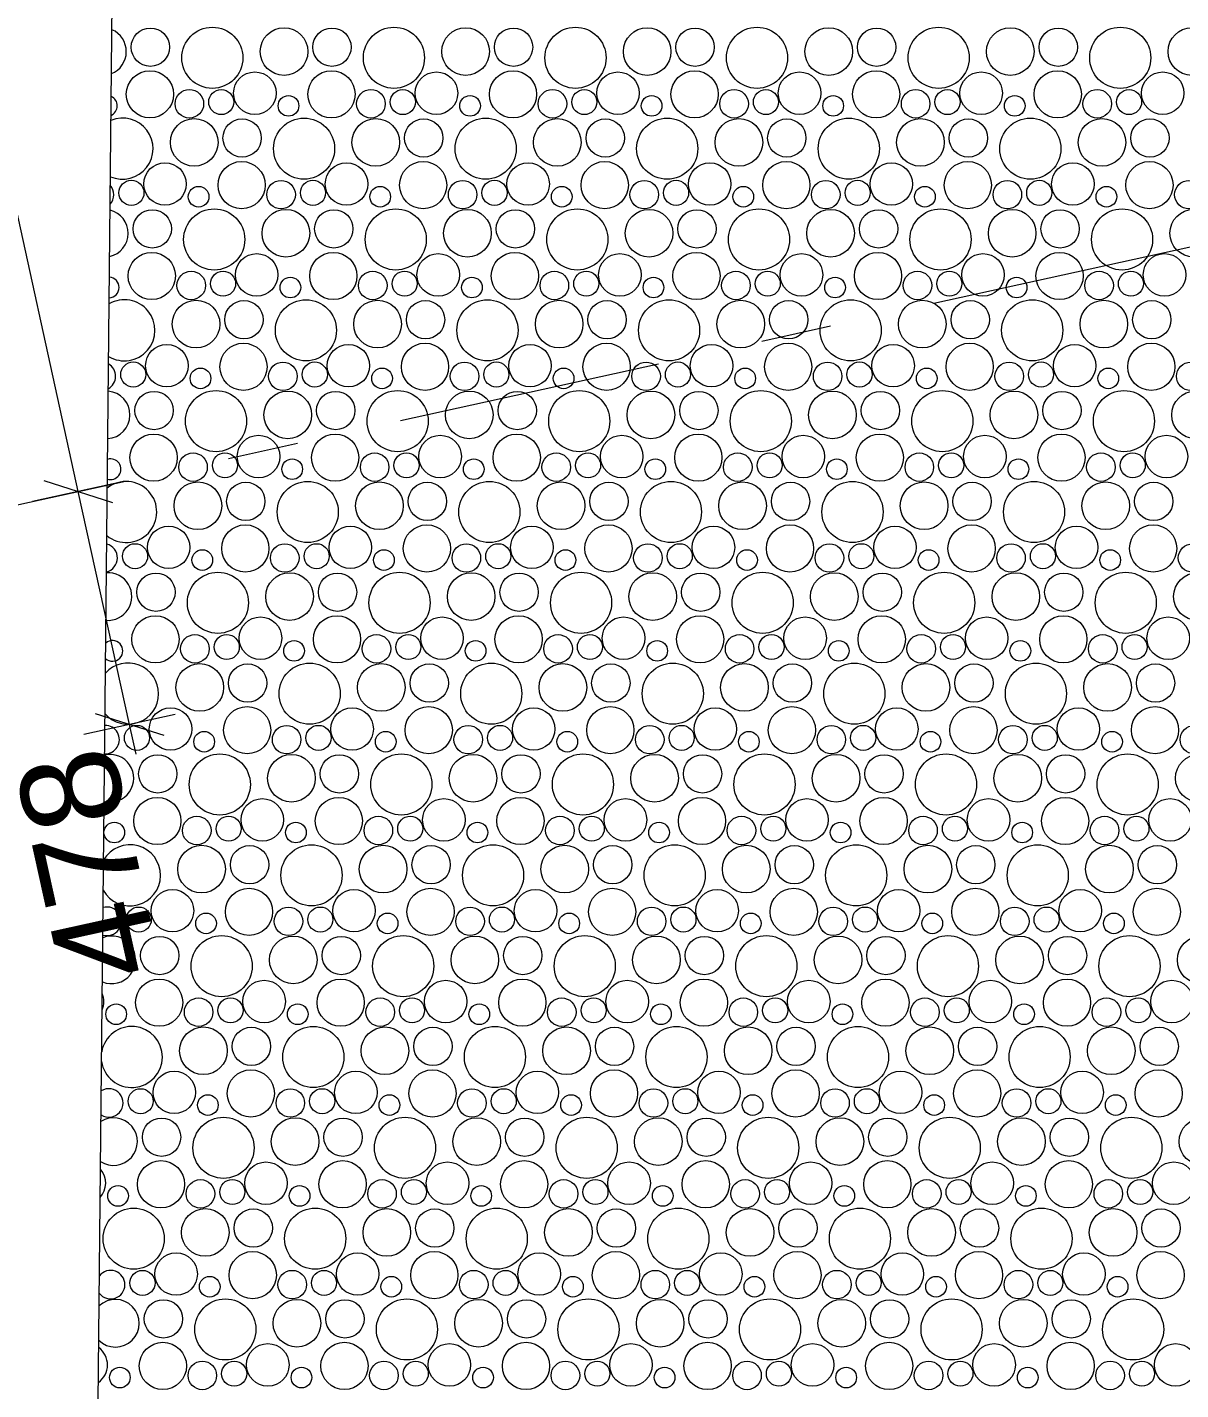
# Model space of a CAD drawing. Header units: millimetres. Extents: x 755110 to 820807, y -116979 to -66610.
# Drawn here: x 767448 to 769759, y -113748 to -111018 of the extents above; entities that cross this region are included whole.
import ezdxf

# ---------------------------------------------------------------- set-up
doc = ezdxf.new("R2010")
doc.units = ezdxf.units.MM
doc.header["$MEASUREMENT"] = 0
doc.linetypes.add('Double Dashed', pattern=[1093.611073, 529.166651, -211.666656, 141.111112, -211.666656])
doc.layers.add('New_0_Pen_No__181', color=7, linetype='Continuous', lineweight=0, true_color=0xe8e8e8)
doc.layers.add('New_Structural - Grid_Pen_No__61', color=7, linetype='Continuous', lineweight=20, true_color=0x6a6a6a)
doc.layers.add('New_Dimensioning - General', color=7, linetype='Continuous')
doc.layers.add('New_Dimensioning - General_Pen_No__1', color=7, linetype='Continuous', lineweight=13)
doc.styles.add('GENERATED_STYLE_1', font='')
doc.styles.get('GENERATED_STYLE_1').set_extended_font_data('Arial')
doc.dimstyles.new('GENERATED_STYLE__1', dxfattribs={"dimtxt": 200, "dimasz": 95, "dimexe": 0.18, "dimexo": 0.0625, "dimgap": 0, "dimtad": 1, "dimdec": 0, "dimzin": 0, "dimdsep": 46, "dimtxsty": 'GENERATED_STYLE_1', "dimblk": 'ARROWHEAD_2', "dimblk1": 'ARROWHEAD_2', "dimblk2": 'ARROWHEAD_2', "dimcen": 0.09, "dimse1": 1, "dimse2": 1, "dimclrd": 7, "dimclre": 7, "dimclrt": 7, "dimadec": 0, "dimazin": 0, "dimtfac": 1, "dimtdec": 4, "dimtmove": 0, "dimatfit": 3, "dimfxl": 0, "dimtolj": 1, "dimtzin": 0, "dimarcsym": 0})

# ---------------------------------------------------------------- blocks, each defined once
blk = doc.blocks.new('*X4')
at = {"layer": 'New_0_Pen_No__181', "color": 254, "linetype": 'Continuous', "lineweight": 0, "true_color": 0xe8e8e8}
for centre, radius in [((767694.8, -111057.6), 38.4), ((767818.9, -111078.9), 61.2), ((767962.5, -111066.4), 47.7), ((768058.5, -111057.6), 38.4), ((768182.6, -111078.9), 61.2), ((768326.2, -111066.4), 47.7), ((768422.2, -111057.6), 38.4), ((768546.3, -111078.9), 61.2), ((768689.9, -111066.4), 47.7), ((768785.9, -111057.6), 38.4), ((768910, -111078.9), 61.2), ((769053.6, -111066.4), 47.7), ((769149.6, -111057.6), 38.4), ((769273.8, -111078.9), 61.2), ((769417.3, -111066.4), 47.7), ((769513.4, -111057.6), 38.4), ((769637.5, -111078.9), 61.2), ((769781, -111066.4), 47.7), ((767693.8, -111152), 47.3), ((767904, -111149.8), 42.6), ((768057.5, -111152), 47.3), ((768267.7, -111149.8), 42.6), ((768421.2, -111152), 47.3), ((768631.4, -111149.8), 42.6), ((768784.9, -111152), 47.3), ((768995.2, -111149.8), 42.6), ((769148.6, -111152), 47.3), ((769358.9, -111149.8), 42.6), ((769512.3, -111152), 47.3), ((769722.6, -111149.8), 42.6), ((767772.8, -111171.1), 28.6), ((767836.7, -111167.6), 25.1), ((767971.4, -111175.2), 20.7), ((768136.5, -111171.1), 28.6), ((768200.4, -111167.6), 25.1), ((768335.1, -111175.2), 20.7), ((768500.2, -111171.1), 28.6), ((768564.1, -111167.6), 25.1), ((768698.8, -111175.2), 20.7), ((768864, -111171.1), 28.6), ((768927.8, -111167.6), 25.1), ((769062.5, -111175.2), 20.7), ((769227.7, -111171.1), 28.6), ((769291.5, -111167.6), 25.1), ((769426.2, -111175.2), 20.7), ((769591.4, -111171.1), 28.6), ((769655.2, -111167.6), 25.1), ((767782.5, -111248.4), 47.7), ((767878.5, -111239.6), 38.4), ((768002.6, -111260.9), 61.2), ((768146.2, -111248.4), 47.7), ((768242.2, -111239.6), 38.4), ((768366.3, -111260.9), 61.2), ((768509.9, -111248.4), 47.7), ((768605.9, -111239.6), 38.4), ((768730, -111260.9), 61.2), ((768873.6, -111248.4), 47.7), ((768969.6, -111239.6), 38.4), ((769093.8, -111260.9), 61.2), ((769237.3, -111248.4), 47.7), ((769333.4, -111239.6), 38.4), ((769457.5, -111260.9), 61.2), ((769601, -111248.4), 47.7), ((769697.1, -111239.6), 38.4), ((767724, -111331.8), 42.6), ((767877.5, -111334), 47.3), ((768087.7, -111331.8), 42.6), ((768241.2, -111334), 47.3), ((768451.4, -111331.8), 42.6), ((768604.9, -111334), 47.3), ((768815.2, -111331.8), 42.6), ((768968.6, -111334), 47.3), ((769178.9, -111331.8), 42.6), ((769332.3, -111334), 47.3), ((769542.6, -111331.8), 42.6), ((769696, -111334), 47.3), ((767656.7, -111349.5), 25.1), ((767956.5, -111353.1), 28.6), ((768020.4, -111349.5), 25.1), ((768320.2, -111353.1), 28.6), ((768384.1, -111349.5), 25.1), ((768684, -111353.1), 28.6), ((768747.8, -111349.5), 25.1), ((769047.7, -111353.1), 28.6), ((769111.5, -111349.5), 25.1), ((769411.4, -111353.1), 28.6), ((769475.2, -111349.5), 25.1), ((769775.1, -111353.1), 28.6), ((767791.4, -111357.2), 20.7), ((768155.1, -111357.2), 20.7), ((768518.8, -111357.2), 20.7), ((768882.5, -111357.2), 20.7), ((769246.2, -111357.2), 20.7), ((769609.9, -111357.2), 20.7), ((767822.6, -111442.9), 61.2), ((768186.3, -111442.9), 61.2), ((768550, -111442.9), 61.2), ((768913.8, -111442.9), 61.2), ((769277.5, -111442.9), 61.2), ((769641.2, -111442.9), 61.2), ((767698.5, -111421.6), 38.4), ((767966.2, -111430.4), 47.7), ((768062.2, -111421.6), 38.4), ((768329.9, -111430.4), 47.7), ((768425.9, -111421.6), 38.4), ((768693.6, -111430.4), 47.7), ((768789.6, -111421.6), 38.4), ((769057.3, -111430.4), 47.7), ((769153.4, -111421.6), 38.4), ((769421, -111430.4), 47.7), ((769517.1, -111421.6), 38.4), ((769784.7, -111430.4), 47.7), ((767697.5, -111516), 47.3), ((767907.7, -111513.8), 42.6), ((768061.2, -111516), 47.3), ((768271.4, -111513.8), 42.6), ((768424.9, -111516), 47.3), ((768635.2, -111513.8), 42.6), ((768788.6, -111516), 47.3), ((768998.9, -111513.8), 42.6), ((769152.3, -111516), 47.3), ((769362.6, -111513.8), 42.6), ((769516, -111516), 47.3), ((769726.3, -111513.8), 42.6), ((767776.5, -111535.1), 28.6), ((767840.4, -111531.5), 25.1), ((768140.2, -111535.1), 28.6), ((768204.1, -111531.5), 25.1), ((768504, -111535.1), 28.6), ((768567.8, -111531.5), 25.1), ((768867.7, -111535.1), 28.6), ((768931.5, -111531.5), 25.1), ((769231.4, -111535.1), 28.6), ((769295.2, -111531.5), 25.1), ((769595.1, -111535.1), 28.6), ((769658.9, -111531.5), 25.1), ((767975.1, -111539.2), 20.7), ((768338.8, -111539.2), 20.7), ((768702.5, -111539.2), 20.7), ((769066.2, -111539.2), 20.7), ((769429.9, -111539.2), 20.7), ((767786.2, -111612.4), 47.7), ((767882.2, -111603.6), 38.4), ((768006.3, -111624.9), 61.2), ((768149.9, -111612.4), 47.7), ((768245.9, -111603.6), 38.4), ((768370, -111624.9), 61.2), ((768513.6, -111612.4), 47.7), ((768609.6, -111603.6), 38.4), ((768733.8, -111624.9), 61.2), ((768877.3, -111612.4), 47.7), ((768973.4, -111603.6), 38.4), ((769097.5, -111624.9), 61.2), ((769241, -111612.4), 47.7), ((769337.1, -111603.6), 38.4), ((769461.2, -111624.9), 61.2), ((769604.7, -111612.4), 47.7), ((769700.8, -111603.6), 38.4), ((767727.7, -111695.8), 42.6), ((767881.2, -111698), 47.3), ((768091.4, -111695.8), 42.6), ((768244.9, -111698), 47.3), ((768455.2, -111695.8), 42.6), ((768608.6, -111698), 47.3), ((768818.9, -111695.8), 42.6), ((768972.3, -111698), 47.3), ((769182.6, -111695.8), 42.6), ((769336, -111698), 47.3), ((769546.3, -111695.8), 42.6), ((769699.8, -111698), 47.3), ((767660.4, -111713.5), 25.1), ((767795.1, -111721.2), 20.7), ((767960.2, -111717.1), 28.6), ((768024.1, -111713.5), 25.1), ((768158.8, -111721.2), 20.7), ((768324, -111717.1), 28.6), ((768387.8, -111713.5), 25.1), ((768522.5, -111721.2), 20.7), ((768687.7, -111717.1), 28.6), ((768751.5, -111713.5), 25.1), ((768886.2, -111721.2), 20.7), ((769051.4, -111717.1), 28.6), ((769115.2, -111713.5), 25.1), ((769249.9, -111721.2), 20.7), ((769415.1, -111717.1), 28.6), ((769478.9, -111713.5), 25.1), ((769613.6, -111721.2), 20.7), ((769778.8, -111717.1), 28.6), ((767702.2, -111785.6), 38.4), ((767826.3, -111806.9), 61.2), ((767969.9, -111794.4), 47.7), ((768065.9, -111785.6), 38.4), ((768190, -111806.9), 61.2), ((768333.6, -111794.4), 47.7), ((768429.6, -111785.6), 38.4), ((768553.8, -111806.9), 61.2), ((768697.3, -111794.4), 47.7), ((768793.4, -111785.6), 38.4), ((768917.5, -111806.9), 61.2), ((769061, -111794.4), 47.7), ((769157.1, -111785.6), 38.4), ((769281.2, -111806.9), 61.2), ((769424.7, -111794.4), 47.7), ((769520.8, -111785.6), 38.4), ((769644.9, -111806.9), 61.2), ((769788.4, -111794.4), 47.7), ((767701.2, -111880), 47.3), ((767911.4, -111877.8), 42.6), ((768064.9, -111880), 47.3), ((768275.2, -111877.8), 42.6), ((768428.6, -111880), 47.3), ((768638.9, -111877.8), 42.6), ((768792.3, -111880), 47.3), ((769002.6, -111877.8), 42.6), ((769156, -111880), 47.3), ((769366.3, -111877.8), 42.6), ((769519.8, -111880), 47.3), ((769730, -111877.8), 42.6), ((767780.2, -111899.1), 28.6), ((767844.1, -111895.5), 25.1), ((768144, -111899.1), 28.6), ((768207.8, -111895.5), 25.1), ((768507.7, -111899.1), 28.6), ((768571.5, -111895.5), 25.1), ((768871.4, -111899.1), 28.6), ((768935.2, -111895.5), 25.1), ((769235.1, -111899.1), 28.6), ((769298.9, -111895.5), 25.1), ((769598.8, -111899.1), 28.6), ((769662.6, -111895.5), 25.1), ((767978.8, -111903.2), 20.7), ((768342.5, -111903.2), 20.7), ((768706.2, -111903.2), 20.7), ((769069.9, -111903.2), 20.7), ((769433.6, -111903.2), 20.7), ((768010, -111988.9), 61.2), ((768373.8, -111988.9), 61.2), ((768737.5, -111988.9), 61.2), ((769101.2, -111988.9), 61.2), ((769464.9, -111988.9), 61.2), ((767789.9, -111976.4), 47.7), ((767885.9, -111967.6), 38.4), ((768153.6, -111976.4), 47.7), ((768249.6, -111967.6), 38.4), ((768517.3, -111976.4), 47.7), ((768613.4, -111967.6), 38.4), ((768881, -111976.4), 47.7), ((768977.1, -111967.6), 38.4), ((769244.7, -111976.4), 47.7), ((769340.8, -111967.6), 38.4), ((769608.4, -111976.4), 47.7), ((769704.5, -111967.6), 38.4), ((767731.4, -112059.8), 42.6), ((767884.9, -112062), 47.3), ((768095.2, -112059.8), 42.6), ((768248.6, -112062), 47.3), ((768458.9, -112059.8), 42.6), ((768612.3, -112062), 47.3), ((768822.6, -112059.8), 42.6), ((768976, -112062), 47.3), ((769186.3, -112059.8), 42.6), ((769339.8, -112062), 47.3), ((769550, -112059.8), 42.6), ((769703.5, -112062), 47.3), ((767664.1, -112077.5), 25.1), ((767964, -112081.1), 28.6), ((768027.8, -112077.5), 25.1), ((768327.7, -112081.1), 28.6), ((768391.5, -112077.5), 25.1), ((768691.4, -112081.1), 28.6), ((768755.2, -112077.5), 25.1), ((769055.1, -112081.1), 28.6), ((769118.9, -112077.5), 25.1), ((769418.8, -112081.1), 28.6), ((769482.6, -112077.5), 25.1), ((769782.5, -112081.1), 28.6), ((767798.8, -112085.2), 20.7), ((768162.5, -112085.2), 20.7), ((768526.2, -112085.2), 20.7), ((768889.9, -112085.2), 20.7), ((769253.6, -112085.2), 20.7), ((769617.4, -112085.2), 20.7), ((767705.9, -112149.6), 38.4), ((767830, -112170.9), 61.2), ((767973.6, -112158.4), 47.7), ((768069.6, -112149.6), 38.4), ((768193.8, -112170.9), 61.2), ((768337.3, -112158.4), 47.7), ((768433.4, -112149.6), 38.4), ((768557.5, -112170.9), 61.2), ((768701, -112158.4), 47.7), ((768797.1, -112149.6), 38.4), ((768921.2, -112170.9), 61.2), ((769064.7, -112158.4), 47.7), ((769160.8, -112149.6), 38.4), ((769284.9, -112170.9), 61.2), ((769428.4, -112158.4), 47.7), ((769524.5, -112149.6), 38.4), ((769648.6, -112170.9), 61.2), ((769792.2, -112158.4), 47.7), ((767704.9, -112244), 47.3), ((767915.2, -112241.8), 42.6), ((768068.6, -112244), 47.3), ((768278.9, -112241.8), 42.6), ((768432.3, -112244), 47.3), ((768642.6, -112241.8), 42.6), ((768796, -112244), 47.3), ((769006.3, -112241.8), 42.6), ((769159.8, -112244), 47.3), ((769370, -112241.8), 42.6), ((769523.5, -112244), 47.3), ((769733.7, -112241.8), 42.6), ((767784, -112263.1), 28.6), ((767847.8, -112259.5), 25.1), ((767982.5, -112267.2), 20.7), ((768147.7, -112263.1), 28.6), ((768211.5, -112259.5), 25.1), ((768346.2, -112267.2), 20.7), ((768511.4, -112263.1), 28.6), ((768575.2, -112259.5), 25.1), ((768709.9, -112267.2), 20.7), ((768875.1, -112263.1), 28.6), ((768938.9, -112259.5), 25.1), ((769073.6, -112267.2), 20.7), ((769238.8, -112263.1), 28.6), ((769302.6, -112259.5), 25.1), ((769437.4, -112267.2), 20.7), ((769602.5, -112263.1), 28.6), ((769666.3, -112259.5), 25.1), ((767793.6, -112340.4), 47.7), ((767889.6, -112331.6), 38.4), ((768013.8, -112352.9), 61.2), ((768157.3, -112340.4), 47.7), ((768253.4, -112331.6), 38.4), ((768377.5, -112352.9), 61.2), ((768521, -112340.4), 47.7), ((768617.1, -112331.6), 38.4), ((768741.2, -112352.9), 61.2), ((768884.7, -112340.4), 47.7), ((768980.8, -112331.6), 38.4), ((769104.9, -112352.9), 61.2), ((769248.4, -112340.4), 47.7), ((769344.5, -112331.6), 38.4), ((769468.6, -112352.9), 61.2), ((769612.2, -112340.4), 47.7), ((769708.2, -112331.6), 38.4), ((767735.2, -112423.8), 42.6), ((767888.6, -112426), 47.3), ((768098.9, -112423.8), 42.6), ((768252.3, -112426), 47.3), ((768462.6, -112423.8), 42.6), ((768616, -112426), 47.3), ((768826.3, -112423.8), 42.6), ((768979.8, -112426), 47.3), ((769190, -112423.8), 42.6), ((769343.5, -112426), 47.3), ((769553.7, -112423.8), 42.6), ((769707.2, -112426), 47.3), ((767667.8, -112441.5), 25.1), ((767967.7, -112445.1), 28.6), ((768031.5, -112441.5), 25.1), ((768331.4, -112445.1), 28.6), ((768395.2, -112441.5), 25.1), ((768695.1, -112445.1), 28.6), ((768758.9, -112441.5), 25.1), ((769058.8, -112445.1), 28.6), ((769122.6, -112441.5), 25.1), ((769422.5, -112445.1), 28.6), ((769486.3, -112441.5), 25.1), ((769786.2, -112445.1), 28.6), ((767802.5, -112449.2), 20.7), ((768166.2, -112449.2), 20.7), ((768529.9, -112449.2), 20.7), ((768893.6, -112449.2), 20.7), ((769257.4, -112449.2), 20.7), ((769621.1, -112449.2), 20.7), ((767833.8, -112534.9), 61.2), ((768197.5, -112534.9), 61.2), ((768561.2, -112534.9), 61.2), ((768924.9, -112534.9), 61.2), ((769288.6, -112534.9), 61.2), ((769652.3, -112534.9), 61.2), ((767709.6, -112513.6), 38.4), ((767977.3, -112522.4), 47.7), ((768073.4, -112513.6), 38.4), ((768341, -112522.4), 47.7), ((768437.1, -112513.6), 38.4), ((768704.7, -112522.4), 47.7), ((768800.8, -112513.6), 38.4), ((769068.4, -112522.4), 47.7), ((769164.5, -112513.6), 38.4), ((769432.2, -112522.4), 47.7), ((769528.2, -112513.6), 38.4), ((769795.9, -112522.4), 47.7), ((767708.6, -112608), 47.3), ((767918.9, -112605.8), 42.6), ((768072.3, -112608), 47.3), ((768282.6, -112605.8), 42.6), ((768436, -112608), 47.3), ((768646.3, -112605.8), 42.6), ((768799.8, -112608), 47.3), ((769010, -112605.8), 42.6), ((769163.5, -112608), 47.3), ((769373.7, -112605.8), 42.6), ((769527.2, -112608), 47.3), ((769737.4, -112605.8), 42.6), ((767787.7, -112627.1), 28.6), ((767851.5, -112623.5), 25.1), ((768151.4, -112627.1), 28.6), ((768215.2, -112623.5), 25.1), ((768515.1, -112627.1), 28.6), ((768578.9, -112623.5), 25.1), ((768878.8, -112627.1), 28.6), ((768942.6, -112623.5), 25.1), ((769242.5, -112627.1), 28.6), ((769306.3, -112623.5), 25.1), ((769606.2, -112627.1), 28.6), ((769670, -112623.5), 25.1), ((767622.5, -112631.2), 20.7), ((767986.2, -112631.2), 20.7), ((768349.9, -112631.2), 20.7), ((768713.6, -112631.2), 20.7), ((769077.4, -112631.2), 20.7), ((769441.1, -112631.2), 20.7), ((767797.3, -112704.4), 47.7), ((767893.4, -112695.6), 38.4), ((768017.5, -112716.9), 61.2), ((768161, -112704.4), 47.7), ((768257.1, -112695.6), 38.4), ((768381.2, -112716.9), 61.2), ((768524.7, -112704.4), 47.7), ((768620.8, -112695.6), 38.4), ((768744.9, -112716.9), 61.2), ((768888.4, -112704.4), 47.7), ((768984.5, -112695.6), 38.4), ((769108.6, -112716.9), 61.2), ((769252.2, -112704.4), 47.7), ((769348.2, -112695.6), 38.4), ((769472.3, -112716.9), 61.2), ((769615.9, -112704.4), 47.7), ((769711.9, -112695.6), 38.4), ((767738.9, -112787.8), 42.6), ((767892.3, -112790), 47.3), ((768102.6, -112787.8), 42.6), ((768256, -112790), 47.3), ((768466.3, -112787.8), 42.6), ((768619.8, -112790), 47.3), ((768830, -112787.8), 42.6), ((768983.5, -112790), 47.3), ((769193.7, -112787.8), 42.6), ((769347.2, -112790), 47.3), ((769557.4, -112787.8), 42.6), ((769710.9, -112790), 47.3), ((767671.5, -112805.5), 25.1), ((767806.2, -112813.2), 20.7), ((767971.4, -112809.1), 28.6), ((768035.2, -112805.5), 25.1), ((768169.9, -112813.2), 20.7), ((768335.1, -112809.1), 28.6), ((768398.9, -112805.5), 25.1), ((768533.6, -112813.2), 20.7), ((768698.8, -112809.1), 28.6), ((768762.6, -112805.5), 25.1), ((768897.4, -112813.2), 20.7), ((769062.5, -112809.1), 28.6), ((769126.3, -112805.5), 25.1), ((769261.1, -112813.2), 20.7), ((769426.2, -112809.1), 28.6), ((769490, -112805.5), 25.1), ((769624.8, -112813.2), 20.7), ((767713.4, -112877.6), 38.4), ((767837.5, -112898.9), 61.2), ((767981, -112886.4), 47.7), ((768077.1, -112877.6), 38.4), ((768201.2, -112898.9), 61.2), ((768344.7, -112886.4), 47.7), ((768440.8, -112877.6), 38.4), ((768564.9, -112898.9), 61.2), ((768708.4, -112886.4), 47.7), ((768804.5, -112877.6), 38.4), ((768928.6, -112898.9), 61.2), ((769072.2, -112886.4), 47.7), ((769168.2, -112877.6), 38.4), ((769292.3, -112898.9), 61.2), ((769435.9, -112886.4), 47.7), ((769531.9, -112877.6), 38.4), ((769656, -112898.9), 61.2), ((769799.6, -112886.4), 47.7), ((767712.3, -112972), 47.3), ((767922.6, -112969.8), 42.6), ((768076, -112972), 47.3), ((768286.3, -112969.8), 42.6), ((768439.8, -112972), 47.3), ((768650, -112969.8), 42.6), ((768803.5, -112972), 47.3), ((769013.7, -112969.8), 42.6), ((769167.2, -112972), 47.3), ((769377.4, -112969.8), 42.6), ((769530.9, -112972), 47.3), ((769741.1, -112969.8), 42.6), ((767791.4, -112991.1), 28.6), ((767855.2, -112987.5), 25.1), ((768155.1, -112991.1), 28.6), ((768218.9, -112987.5), 25.1), ((768518.8, -112991.1), 28.6), ((768582.6, -112987.5), 25.1), ((768882.5, -112991.1), 28.6), ((768946.3, -112987.5), 25.1), ((769246.2, -112991.1), 28.6), ((769310, -112987.5), 25.1), ((769609.9, -112991.1), 28.6), ((769673.7, -112987.5), 25.1), ((767626.2, -112995.2), 20.7), ((767989.9, -112995.2), 20.7), ((768353.6, -112995.2), 20.7), ((768717.4, -112995.2), 20.7), ((769081.1, -112995.2), 20.7), ((769444.8, -112995.2), 20.7), ((768021.2, -113080.9), 61.2), ((768384.9, -113080.9), 61.2), ((768748.6, -113080.9), 61.2), ((769112.3, -113080.9), 61.2), ((769476, -113080.9), 61.2), ((767801, -113068.4), 47.7), ((767897.1, -113059.6), 38.4), ((768164.7, -113068.4), 47.7), ((768260.8, -113059.6), 38.4), ((768528.4, -113068.4), 47.7), ((768624.5, -113059.6), 38.4), ((768892.2, -113068.4), 47.7), ((768988.2, -113059.6), 38.4), ((769255.9, -113068.4), 47.7), ((769351.9, -113059.6), 38.4), ((769619.6, -113068.4), 47.7), ((769715.6, -113059.6), 38.4), ((767742.6, -113151.8), 42.6), ((767896, -113153.9), 47.3), ((768106.3, -113151.8), 42.6), ((768259.8, -113153.9), 47.3), ((768470, -113151.8), 42.6), ((768623.5, -113153.9), 47.3), ((768833.7, -113151.8), 42.6), ((768987.2, -113153.9), 47.3), ((769197.4, -113151.8), 42.6), ((769350.9, -113153.9), 47.3), ((769561.1, -113151.8), 42.6), ((769714.6, -113153.9), 47.3), ((767675.2, -113169.5), 25.1), ((767975.1, -113173.1), 28.6), ((768038.9, -113169.5), 25.1), ((768338.8, -113173.1), 28.6), ((768402.6, -113169.5), 25.1), ((768702.5, -113173.1), 28.6), ((768766.3, -113169.5), 25.1), ((769066.2, -113173.1), 28.6), ((769130, -113169.5), 25.1), ((769429.9, -113173.1), 28.6), ((769493.7, -113169.5), 25.1), ((767809.9, -113177.2), 20.7), ((768173.6, -113177.2), 20.7), ((768537.4, -113177.2), 20.7), ((768901.1, -113177.2), 20.7), ((769264.8, -113177.2), 20.7), ((769628.5, -113177.2), 20.7), ((767717.1, -113241.6), 38.4), ((767841.2, -113262.9), 61.2), ((767984.7, -113250.4), 47.7), ((768080.8, -113241.6), 38.4), ((768204.9, -113262.9), 61.2), ((768348.4, -113250.4), 47.7), ((768444.5, -113241.6), 38.4), ((768568.6, -113262.9), 61.2), ((768712.2, -113250.4), 47.7), ((768808.2, -113241.6), 38.4), ((768932.3, -113262.9), 61.2), ((769075.9, -113250.4), 47.7), ((769171.9, -113241.6), 38.4), ((769296, -113262.9), 61.2), ((769439.6, -113250.4), 47.7), ((769535.6, -113241.6), 38.4), ((769659.7, -113262.9), 61.2), ((769803.3, -113250.4), 47.7), ((767716, -113335.9), 47.3), ((767926.3, -113333.8), 42.6), ((768079.8, -113335.9), 47.3), ((768290, -113333.8), 42.6), ((768443.5, -113335.9), 47.3), ((768653.7, -113333.8), 42.6), ((768807.2, -113335.9), 47.3), ((769017.4, -113333.8), 42.6), ((769170.9, -113335.9), 47.3), ((769381.1, -113333.8), 42.6), ((769534.6, -113335.9), 47.3), ((769744.8, -113333.8), 42.6), ((767629.9, -113359.2), 20.7), ((767795.1, -113355.1), 28.6), ((767858.9, -113351.5), 25.1), ((767993.6, -113359.2), 20.7), ((768158.8, -113355.1), 28.6), ((768222.6, -113351.5), 25.1), ((768357.4, -113359.2), 20.7), ((768522.5, -113355.1), 28.6), ((768586.3, -113351.5), 25.1), ((768721.1, -113359.2), 20.7), ((768886.2, -113355.1), 28.6), ((768950, -113351.5), 25.1), ((769084.8, -113359.2), 20.7), ((769249.9, -113355.1), 28.6), ((769313.7, -113351.5), 25.1), ((769448.5, -113359.2), 20.7), ((769613.6, -113355.1), 28.6), ((769677.4, -113351.5), 25.1), ((767661.2, -113444.9), 61.2), ((767804.7, -113432.4), 47.7), ((767900.8, -113423.6), 38.4), ((768024.9, -113444.9), 61.2), ((768168.4, -113432.4), 47.7), ((768264.5, -113423.6), 38.4), ((768388.6, -113444.9), 61.2), ((768532.2, -113432.4), 47.7), ((768628.2, -113423.6), 38.4), ((768752.3, -113444.9), 61.2), ((768895.9, -113432.4), 47.7), ((768991.9, -113423.6), 38.4), ((769116, -113444.9), 61.2), ((769259.6, -113432.4), 47.7), ((769355.6, -113423.6), 38.4), ((769479.7, -113444.9), 61.2), ((769623.3, -113432.4), 47.7), ((769719.3, -113423.6), 38.4), ((767746.3, -113515.8), 42.6), ((767899.8, -113517.9), 47.3), ((768110, -113515.8), 42.6), ((768263.5, -113517.9), 47.3), ((768473.7, -113515.8), 42.6), ((768627.2, -113517.9), 47.3), ((768837.4, -113515.8), 42.6), ((768990.9, -113517.9), 47.3), ((769201.1, -113515.8), 42.6), ((769354.6, -113517.9), 47.3), ((769564.8, -113515.8), 42.6), ((769718.3, -113517.9), 47.3), ((767678.9, -113533.5), 25.1), ((767978.8, -113537), 28.6), ((768042.6, -113533.5), 25.1), ((768342.5, -113537), 28.6), ((768406.3, -113533.5), 25.1), ((768706.2, -113537), 28.6), ((768770, -113533.5), 25.1), ((769069.9, -113537), 28.6), ((769133.7, -113533.5), 25.1), ((769433.6, -113537), 28.6), ((769497.4, -113533.5), 25.1), ((767813.6, -113541.2), 20.7), ((768177.4, -113541.2), 20.7), ((768541.1, -113541.2), 20.7), ((768904.8, -113541.2), 20.7), ((769268.5, -113541.2), 20.7), ((769632.2, -113541.2), 20.7), ((767844.9, -113626.8), 61.2), ((768208.6, -113626.8), 61.2), ((768572.3, -113626.8), 61.2), ((768936, -113626.8), 61.2), ((769299.7, -113626.8), 61.2), ((769663.4, -113626.8), 61.2), ((767720.8, -113605.6), 38.4), ((767988.4, -113614.4), 47.7), ((768084.5, -113605.6), 38.4), ((768352.2, -113614.4), 47.7), ((768448.2, -113605.6), 38.4), ((768715.9, -113614.4), 47.7), ((768811.9, -113605.6), 38.4), ((769079.6, -113614.4), 47.7), ((769175.6, -113605.6), 38.4), ((769443.3, -113614.4), 47.7), ((769539.3, -113605.6), 38.4), ((767719.8, -113699.9), 47.3), ((767930, -113697.8), 42.6), ((768083.5, -113699.9), 47.3), ((768293.7, -113697.8), 42.6), ((768447.2, -113699.9), 47.3), ((768657.4, -113697.8), 42.6), ((768810.9, -113699.9), 47.3), ((769021.1, -113697.8), 42.6), ((769174.6, -113699.9), 47.3), ((769384.8, -113697.8), 42.6), ((769538.3, -113699.9), 47.3), ((769748.5, -113697.8), 42.6), ((767798.8, -113719), 28.6), ((767862.6, -113715.5), 25.1), ((768162.5, -113719), 28.6), ((768226.3, -113715.5), 25.1), ((768526.2, -113719), 28.6), ((768590, -113715.5), 25.1), ((768889.9, -113719), 28.6), ((768953.7, -113715.5), 25.1), ((769253.6, -113719), 28.6), ((769317.4, -113715.5), 25.1), ((769617.3, -113719), 28.6), ((769681.1, -113715.5), 25.1), ((767633.6, -113723.2), 20.7), ((767997.4, -113723.2), 20.7), ((768361.1, -113723.2), 20.7), ((768724.8, -113723.2), 20.7), ((769088.5, -113723.2), 20.7), ((769452.2, -113723.2), 20.7)]:
    blk.add_circle(centre, radius, dxfattribs=at)
for centre, radius, start, end in [((767598.8, -111066.4), 47.7, 292.0512, 66.8045), ((767607.7, -111175.2), 20.7, 293.2575, 65.5982), ((767638.9, -111260.9), 61.2, 246.6171, 112.2386), ((767592.8, -111353.1), 28.6, 318.0236, 40.8321), ((767602.5, -111430.4), 47.7, 282.7701, 76.0856), ((767611.4, -111539.2), 20.7, 272.2317, 86.6239), ((767642.6, -111624.9), 61.2, 238.9215, 119.9342), ((767596.5, -111717.1), 28.6, 298.9815, 59.8742), ((767606.2, -111794.4), 47.7, 273.836, 85.0197), ((767615.1, -111903.2), 20.7, 251.5984, 107.2573), ((767646.3, -111988.9), 61.2, 230.5561, 128.2996), ((767600.2, -112081.1), 28.6, 283.1028, 75.7529), ((767609.9, -112158.4), 47.7, 265.0092, 93.8465), ((767618.8, -112267.2), 20.7, 228.0299, 130.8258), ((767650, -112352.9), 61.2, 221.0515, 137.8042), ((767604, -112445.1), 28.6, 268.2584, 90.5973), ((767613.6, -112522.4), 47.7, 256.0749, 102.7808), ((767653.8, -112716.9), 61.2, 209.2619, 149.5938), ((767607.7, -112809.1), 28.6, 253.3327, 105.523), ((767617.3, -112886.4), 47.7, 246.7932, 112.0625), ((767558.9, -112969.8), 42.6, 336.7662, 22.0895), ((767657.5, -113080.9), 61.2, 188.5273, 170.3284), ((767611.4, -113173.1), 28.6, 237.1478, 121.7079), ((767621, -113250.4), 47.7, 236.8287, 122.027), ((767562.6, -113333.8), 42.6, 318.0397, 40.816), ((767615.1, -113537), 28.6, 217.1598, 141.6958), ((767624.7, -113614.4), 47.7, 225.5865, 133.2692), ((767566.3, -113697.8), 42.6, 304.7168, 54.1389)]:
    blk.add_arc(centre, radius, start, end, dxfattribs=at)
blk = doc.blocks.new('*D182')
at = {"layer": 'New_Dimensioning - General_Pen_No__1', "color": 7, "linetype": 'Continuous', "lineweight": 13}
for p, q in [((767550.2, -111947.8), (766989.9, -109403.8)), ((767641.7, -111927.7), (767458.6, -111968)), ((767481.4, -111926), (767619, -111969.6)), ((767653, -112414.6), (767550.2, -111947.8)), ((767744.5, -112394.5), (767561.4, -112434.8)), ((767584.2, -112392.8), (767721.8, -112436.4)), ((767666.1, -112474.3), (767653, -112414.6))]:
    blk.add_line(p, q, dxfattribs=at)
at = {"layer": 'New_Dimensioning - General_Pen_No__1', "color": 7, "lineweight": 13, "insert": (767719.6, -112903.2), "char_height": 200, "attachment_point": 7, "rotation": 102.42, "style": 'GENERATED_STYLE_1'}
blk.add_mtext('\\A1;{\\pql;\\fArial|b0|i0|c0|p34;478}', dxfattribs=at)
blk = doc.blocks.new('ARROWHEAD_2')
at = {"color": 0, "linetype": 'Continuous', "lineweight": 0}
for p, q in [((-0.378, -0.655), (0.378, 0.655)), ((0, 0), (-1, 0))]:
    blk.add_line(p, q, dxfattribs=at)
blk = doc.blocks.new('*D183')
at = {"layer": 'New_Dimensioning - General_Pen_No__1', "color": 7, "linetype": 'Continuous', "lineweight": 13}
for p, q in [((767081.5, -109383.6), (766898.4, -109424)), ((766921.1, -109382), (767058.7, -109425.6)), ((767550.2, -111947.8), (766989.9, -109403.8)), ((767481.4, -111926), (767619, -111969.6))]:
    blk.add_line(p, q, dxfattribs=at)
at = {"layer": 'New_Dimensioning - General_Pen_No__1', "color": 7, "lineweight": 13, "char_height": 200, "attachment_point": 7, "rotation": 102.42, "style": 'GENERATED_STYLE_1'}
for s, insert in [('\\A1;{\\pql;\\fArial|b0|i0|c0|p34;115}', (767052.2, -109872.7)), ('\\A1;{\\pql;\\fArial|b0|i0|c0|p34;2\xa0605}', (767304.5, -111018.4))]:
    blk.add_mtext(s, dxfattribs=dict(at, insert=insert))
blk = doc.blocks.new('*D191')
at = {"layer": 'New_Dimensioning - General_Pen_No__1', "color": 7, "linetype": 'Continuous', "lineweight": 13}
for p, q in [((765656, -106630.8), (765472.9, -106671.1)), ((765495.7, -106629.1), (765633.3, -106672.7)), ((766768.9, -112119.9), (765564.5, -106650.9)), ((766860.5, -112099.7), (766677.4, -112140.1)), ((766700.1, -112098.1), (766837.7, -112141.7)), ((766782.1, -112179.6), (766768.9, -112119.9))]:
    blk.add_line(p, q, dxfattribs=at)
at = {"layer": 'New_Dimensioning - General_Pen_No__1', "color": 7, "lineweight": 13, "insert": (766201.2, -109728), "char_height": 200, "attachment_point": 7, "rotation": 102.42, "style": 'GENERATED_STYLE_1'}
blk.add_mtext('\\A1;{\\pql;\\fArial|b0|i0|c0|p34;5\xa0600}', dxfattribs=at)
blk = doc.blocks.new('*D192')
at = {"layer": 'New_Dimensioning - General_Pen_No__1', "color": 7, "linetype": 'Continuous', "lineweight": 13}
for p, q in [((763478.2, -97178), (763465.1, -97118.3)), ((763569.8, -97157.8), (763386.7, -97198.1)), ((763547, -97199.8), (763409.4, -97156.2)), ((765564.5, -106650.9), (763478.2, -97178)), ((765656, -106630.8), (765472.9, -106671.1)), ((765495.7, -106629.1), (765633.3, -106672.7)), ((766768.9, -112119.9), (765564.5, -106650.9))]:
    blk.add_line(p, q, dxfattribs=at)
at = {"layer": 'New_Dimensioning - General_Pen_No__1', "color": 7, "lineweight": 13, "insert": (764555.8, -102257), "char_height": 200, "attachment_point": 7, "rotation": 102.42, "style": 'GENERATED_STYLE_1'}
blk.add_mtext('\\A1;{\\pql;\\fArial|b0|i0|c0|p34;9\xa0700}', dxfattribs=at)
blk = doc.blocks.new('*D200')
at = {"layer": 'New_Dimensioning - General_Pen_No__1', "color": 7, "linetype": 'Continuous', "lineweight": 13}
for p, q in [((765962.6, -106599.1), (766729.4, -110080.7)), ((766637.8, -110100.8), (766821, -110060.5)), ((766798.2, -110102.5), (766660.6, -110058.9)), ((766729.4, -110080.7), (766976.6, -111203)), ((766885, -111223.2), (767068.1, -111182.8)), ((767045.4, -111224.8), (766907.8, -111181.2))]:
    blk.add_line(p, q, dxfattribs=at)
at = {"layer": 'New_Dimensioning - General_Pen_No__1', "color": 7, "lineweight": 13, "insert": (766887.5, -110984.4), "char_height": 200, "attachment_point": 7, "rotation": 102.42, "style": 'GENERATED_STYLE_1'}
blk.add_mtext('\\A1;{\\pql;\\fArial|b0|i0|c0|p34;1\xa0149}', dxfattribs=at)
blk = doc.blocks.new('*D201')
at = {"layer": 'New_Dimensioning - General_Pen_No__1', "color": 7, "linetype": 'Continuous', "lineweight": 13}
for p, q in [((766729.4, -110080.7), (766976.6, -111203)), ((766885, -111223.2), (767068.1, -111182.8)), ((767045.4, -111224.8), (766907.8, -111181.2)), ((766976.6, -111203), (767159.5, -112033.9)), ((767068, -112054), (767251.1, -112013.7)), ((767090.7, -112012.1), (767228.3, -112055.7)), ((767159.5, -112033.9), (767172.7, -112093.6))]:
    blk.add_line(p, q, dxfattribs=at)
at = {"layer": 'New_Dimensioning - General_Pen_No__1', "color": 7, "lineweight": 13, "insert": (767078, -111849.4), "char_height": 200, "attachment_point": 7, "rotation": 102.42, "style": 'GENERATED_STYLE_1'}
blk.add_mtext('\\A1;{\\pql;\\fArial|b0|i0|c0|p34;851}', dxfattribs=at)
blk = doc.blocks.new('*D202')
at = {"layer": 'New_Dimensioning - General_Pen_No__1', "color": 7, "linetype": 'Continuous', "lineweight": 13}
for p, q in [((765112.6, -106749.4), (765250.2, -106793)), ((766481.1, -112672.7), (765181.4, -106771.2)), ((766572.6, -112652.6), (766389.5, -112692.9)), ((766412.3, -112650.9), (766549.9, -112694.5)), ((766494.2, -112732.4), (766481.1, -112672.7))]:
    blk.add_line(p, q, dxfattribs=at)
at = {"layer": 'New_Dimensioning - General_Pen_No__1', "color": 7, "lineweight": 13, "insert": (765865.7, -110064.5), "char_height": 200, "attachment_point": 7, "rotation": 102.42, "style": 'GENERATED_STYLE_1'}
blk.add_mtext('\\A1;{\\pql;\\fArial|b0|i0|c0|p34;6\xa0043}', dxfattribs=at)
blk = doc.blocks.new('*D203')
at = {"layer": 'New_Dimensioning - General_Pen_No__1', "color": 7, "linetype": 'Continuous', "lineweight": 13}
for p, q in [((762448.9, -94363.8), (762435.7, -94304.1)), ((762540.4, -94343.6), (762357.3, -94384)), ((762517.7, -94385.6), (762380.1, -94342)), ((765181.4, -106771.2), (762448.9, -94363.8)), ((765272.9, -106751), (765089.8, -106791.3)), ((765112.6, -106749.4), (765250.2, -106793)), ((766481.1, -112672.7), (765181.4, -106771.2))]:
    blk.add_line(p, q, dxfattribs=at)
at = {"layer": 'New_Dimensioning - General_Pen_No__1', "color": 7, "lineweight": 13, "insert": (763865.9, -100984.1), "char_height": 200, "attachment_point": 7, "rotation": 102.42, "style": 'GENERATED_STYLE_1'}
blk.add_mtext('\\A1;{\\pql;\\fArial|b0|i0|c0|p34;12\xa0705}', dxfattribs=at)
blk = doc.blocks.new('*D204')
at = {"layer": 'New_Dimensioning - General_Pen_No__1', "color": 7, "linetype": 'Continuous', "lineweight": 13}
for p, q in [((762015.4, -94255.5), (762002.3, -94195.8)), ((762107, -94235.3), (761923.9, -94275.6)), ((762084.2, -94277.3), (761946.6, -94233.7)), ((766085.5, -112736.3), (762015.4, -94255.5)), ((766177, -112716.1), (765993.9, -112756.5)), ((766016.7, -112714.5), (766154.3, -112758.1)), ((766098.6, -112796), (766085.5, -112736.3))]:
    blk.add_line(p, q, dxfattribs=at)
at = {"layer": 'New_Dimensioning - General_Pen_No__1', "color": 7, "lineweight": 13, "insert": (764101.3, -103912.5), "char_height": 200, "attachment_point": 7, "rotation": 102.42, "style": 'GENERATED_STYLE_1'}
blk.add_mtext('\\A1;{\\pql;\\fArial|b0|i0|c0|p34;18\xa0924}', dxfattribs=at)

msp = doc.modelspace()

# ---------------------------------------------------------------- linework, layer by layer
at = {"layer": 'New_0_Pen_No__181', "color": 7, "linetype": 'Continuous', "lineweight": 13, "flags": 128}
msp.add_lwpolyline([(767684.8, -104287.6), (772821.5, -115819.7), (767558.1, -116978.9)], close=True, dxfattribs=at)
at = {"layer": 'New_Structural - Grid_Pen_No__61', "color": 251, "linetype": 'Double Dashed', "lineweight": 20, "true_color": 0x6a6a6a}
msp.add_line((766059.8, -112276.1), (783287.1, -108482.1), dxfattribs=at)

# ---------------------------------------------------------------- block references
at = {"layer": 'New_0_Pen_No__181', "color": 254, "linetype": 'Continuous', "lineweight": 0, "true_color": 0xe8e8e8}
msp.add_blockref('*X4', (0, 0), dxfattribs=at)

# ---------------------------------------------------------------- dimensions: what is measured, and where the dimension line sits
at = {"layer": 'New_Dimensioning - General', "color": 7, "linetype": 'Continuous', "lineweight": 13}
for base, p1, p2, angle, picture, middle in [((762448.9, -94363.8), (772849, -105082.5), (770116.5, -92675.2), 102.42, '*D203', (763678, -100595.7)), ((762015.4, -94255.5), (768179.3, -112275.2), (764109.3, -93794.3), 102.42, '*D204', (763913.3, -103524.1)), ((763478.2, -97178), (772273.2, -105173.5), (768582, -96054), 102.42, '*D192', (764384.3, -101943)), ((765181.4, -106771.2), (776050.1, -110565.3), (772849, -105082.5), 102.42, '*D202', (765694.2, -109750.5)), ((765564.5, -106650.9), (778264.1, -109588.3), (772273.2, -105173.5), 102.42, '*D191', (766029.6, -109414)), ((766976.6, -111203), (775517.1, -108145.3), (775764.3, -109267.7), 282.42, '*D200', (766715.9, -110670.4)), ((766989.9, -109403.8), (778465, -109544.1), (778138.1, -106948.6), 102.42, '*D183', (767133, -110704.4)), ((767159.5, -112033.9), (775764.3, -109267.7), (775133.4, -110277.8), 282.42, '*D201', (766931.1, -111647.5)), ((767550.2, -111947.8), (778567.8, -110010.9), (778465, -109544.1), 102.42, '*D182', (767572.8, -112701.3))]:
    dim = msp.add_linear_dim(base=base, p1=p1, p2=p2, angle=angle, dimstyle='GENERATED_STYLE__1', dxfattribs=at)
    dim.commit()
    dim.dimension.update_dxf_attribs({"geometry": picture, "text_midpoint": middle, "dimtype": 160, "text_rotation": 102.42})

doc.saveas('drawing.dxf')
